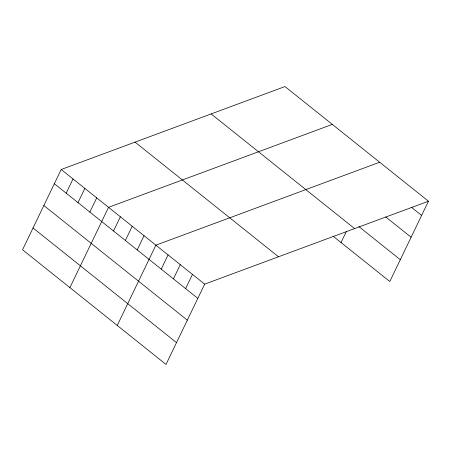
<?xml version="1.0" encoding="UTF-8"?>
<svg xmlns="http://www.w3.org/2000/svg" width="451" height="451" viewBox="0 0 451 451"><rect width="100%" height="100%" fill="white"/><g stroke="black" fill="none" stroke-linecap="round" stroke-linejoin="round"><path stroke-width="0.68" d="M61.189 169.497L22.55 249.781L166.024 364.436L204.664 284.147L428.45 201.219L284.976 86.564L61.189 169.497L204.664 284.147M66.184 193.169L73.028 178.957M78.023 202.629L84.861 188.411M89.856 212.088L96.7 197.871M69.894 287.62L108.539 207.33L332.325 124.397M113.528 231.008L120.372 216.79M125.367 240.468L132.211 226.25M137.205 249.922L144.044 235.71M117.243 325.453L155.883 245.164L379.669 162.236M161.232 269.129L168.076 254.911M173.432 278.876L180.27 264.658M185.626 288.617L192.47 274.405M341.029 242.525L346.278 231.622M428.45 201.219L389.811 281.503L332.956 236.076M411.532 207.381L421.606 215.431M385.661 216.897L411.115 237.237M358.945 226.65L400.302 259.703M211.13 113.934L354.599 228.584M135.041 142.127L278.515 256.782M54.346 183.715L197.82 298.365M43.854 205.515L187.328 320.171M33.041 227.98L176.516 342.63"/></g></svg>
